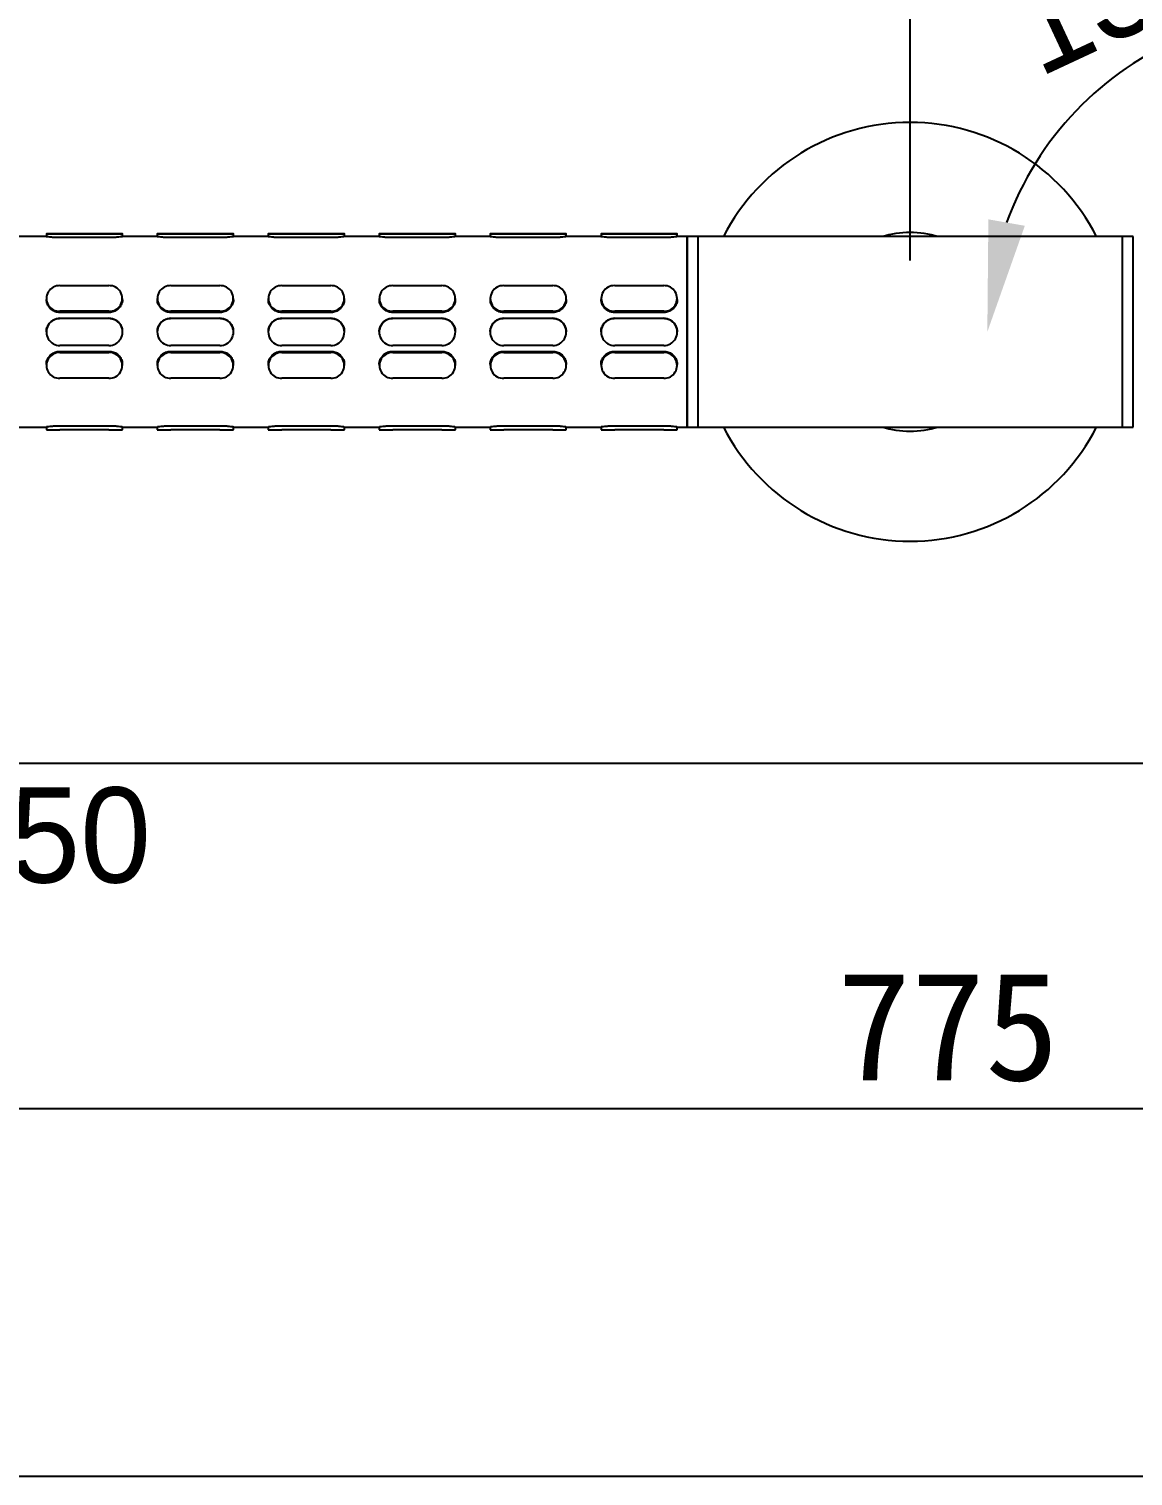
# Model space of a CAD drawing. Extents: x 13 to 1049, y 29 to 427.
# Drawn here: x 100.8 to 141.4, y 68.7 to 121.9 of the extents above; entities that cross this region are included whole.
import ezdxf

# ---------------------------------------------------------------- set-up
doc = ezdxf.new("R2010")
doc.units = 0
doc.header["$LTSCALE"] = 23.1
doc.header["$MEASUREMENT"] = 0
doc.layers.get('0').update_dxf_attribs({"linetype": 'CONTINUOUS'})
doc.layers.get('Defpoints').update_dxf_attribs({"linetype": 'CONTINUOUS'})
doc.layers.add('10', color=7, linetype='CONTINUOUS')
doc.styles.add('SLDTEXTSTYLE0', font='')
doc.styles.get('SLDTEXTSTYLE0').set_extended_font_data('汉仪长仿宋体')
doc.dimstyles.new('SLDDIMSTYLE0', dxfattribs={"dimtxt": 3.5, "dimasz": 4.08, "dimexe": 0, "dimexo": 0.0625, "dimgap": 0.875, "dimtad": 2, "dimdec": 0, "dimlfac": 5, "dimrnd": 1e-09, "dimzin": 12, "dimdsep": 46, "dimtxsty": 'SLDTEXTSTYLE0', "dimsah": 1, "dimcen": 0.09, "dimadec": 0, "dimazin": 3, "dimtfac": 1, "dimtdec": 0, "dimtofl": 0, "dimtmove": 0, "dimatfit": 3, "dimfxl": 0, "dimfrac": 2, "dimtolj": 1, "dimtzin": 12, "dimarcsym": 0})
doc.dimstyles.new('SLDDIMSTYLE1', dxfattribs={"dimtxt": 3.5, "dimasz": 4.08, "dimexe": 0, "dimexo": 0.0625, "dimgap": 0.875, "dimtad": 2, "dimlfac": 5, "dimrnd": 1e-09, "dimzin": 12, "dimdsep": 46, "dimtxsty": 'SLDTEXTSTYLE0', "dimsah": 1, "dimcen": 0.09, "dimadec": 0, "dimazin": 3, "dimtfac": 1, "dimtofl": 0, "dimtmove": 0, "dimatfit": 3, "dimfxl": 0, "dimfrac": 2, "dimtolj": 1, "dimtzin": 12, "dimarcsym": 0})
doc.dimstyles.get("Standard").update_dxf_attribs({"dimtxt": 2.5, "dimasz": 0.18, "dimexe": 0.18, "dimexo": 0.0625, "dimgap": 0.09, "dimtad": 0, "dimtih": 1, "dimtoh": 1, "dimdec": 4, "dimzin": 0, "dimdsep": 46, "dimtxsty": 'Standard', "dimcen": 0.09, "dimadec": 0, "dimazin": 0, "dimtp": 0.001, "dimtm": 0.001, "dimtfac": 0.6, "dimtdec": 4, "dimtofl": 0, "dimtmove": 0, "dimatfit": 0, "dimfxl": 0, "dimtolj": 1, "dimtzin": 0, "dimarcsym": 0})

# ---------------------------------------------------------------- blocks, each defined once
blk = doc.blocks.new('*D13')
at = {"layer": '10', "color": 0, "lineweight": -2}
for p, q in [((57.008, 110.702), (57.008, 94.889)), ((147.008, 111.171), (147.008, 94.889)), ((142.928, 94.889), (61.088, 94.889))]:
    blk.add_line(p, q, dxfattribs=at)
at = {"layer": '10', "color": 0}
for points in [[(61.088, 95.569), (61.088, 94.209), (57.008, 94.889)], [(142.928, 94.209), (142.928, 95.569), (147.008, 94.889)]]:
    blk.add_solid(points, dxfattribs=at)
at = {"layer": 'Defpoints', "color": 0}
for p in [(147.008, 111.234), (57.008, 110.764), (57.008, 94.889)]:
    blk.add_point(p, dxfattribs=at)
at = {"layer": '10', "color": 0, "insert": (101.392, 94.014), "char_height": 3.5, "attachment_point": 2, "style": 'SLDTEXTSTYLE0'}
blk.add_mtext('\\A1;450', dxfattribs=at)
blk = doc.blocks.new('*D15')
at = {"layer": '10', "color": 0, "lineweight": -2}
blk.add_arc((147.808, 110.764), 11.758, 64.9822, 160.0178, dxfattribs=at)
at = {"layer": '10', "color": 0}
for points in [[(152.391, 120.862), (153.171, 121.976), (156.123, 119.079)], [(136.088, 114.9), (137.428, 114.664), (136.05, 110.764)]]:
    blk.add_solid(points, dxfattribs=at)
at = {"layer": 'Defpoints', "color": 0}
for p in [(212.021, 174.977), (147.808, 122.522), (149.242, 112.198), (57.008, 110.764), (145.323, 110.764)]:
    blk.add_point(p, dxfattribs=at)
at = {"layer": '10', "color": 0, "insert": (136.457, 123.269), "char_height": 3.5, "attachment_point": 1, "rotation": 25.0283, "style": 'SLDTEXTSTYLE0'}
blk.add_mtext('\\A1;135%%d', dxfattribs=at)
blk = doc.blocks.new('*D18')
at = {"color": 0, "lineweight": -2}
for p, q in [((57.008, 113.389), (57.008, 141.258)), ((133.208, 113.389), (133.208, 141.258)), ((61.008, 133.698), (129.208, 133.698))]:
    blk.add_line(p, q, dxfattribs=at)
at = {"color": 0}
for points in [[(61.008, 134.365), (61.008, 133.031), (57.008, 133.698)], [(129.208, 133.031), (129.208, 134.365), (133.208, 133.698)]]:
    blk.add_solid(points, dxfattribs=at)
at = {"layer": 'Defpoints', "color": 0}
for p in [(133.208, 133.698), (57.008, 110.764), (133.208, 110.764)]:
    blk.add_point(p, dxfattribs=at)
at = {"color": 0, "insert": (95.108, 136.698), "char_height": 4, "attachment_point": 5}
blk.add_mtext('\\A1;76', dxfattribs=at)
blk = doc.blocks.new('*D19')
at = {"color": 0, "lineweight": -2}
for p, q in [((212.199, 174.066), (212.199, 81.206)), ((57.008, 109.702), (57.008, 81.206)), ((61.008, 82.206), (208.199, 82.206))]:
    blk.add_line(p, q, dxfattribs=at)
at = {"color": 0}
for points in [[(61.008, 82.873), (61.008, 81.54), (57.008, 82.206)], [(208.199, 81.54), (208.199, 82.873), (212.199, 82.206)]]:
    blk.add_solid(points, dxfattribs=at)
at = {"layer": 'Defpoints', "color": 0}
for p in [(212.199, 175.066), (57.008, 110.702), (212.199, 82.206)]:
    blk.add_point(p, dxfattribs=at)
at = {"color": 0, "insert": (134.604, 85.206), "char_height": 4, "attachment_point": 5}
blk.add_mtext('\\A1;775', dxfattribs=at)
blk = doc.blocks.new('*D20')
at = {"color": 0, "lineweight": -2}
for p, q in [((211.155, 175.111), (37.892, 175.111)), ((38.892, 171.111), (38.892, 114.702)), ((56.008, 110.702), (37.892, 110.702))]:
    blk.add_line(p, q, dxfattribs=at)
at = {"color": 0}
for points in [[(39.559, 171.111), (38.225, 171.111), (38.892, 175.111)], [(38.225, 114.702), (39.559, 114.702), (38.892, 110.702)]]:
    blk.add_solid(points, dxfattribs=at)
at = {"layer": 'Defpoints', "color": 0}
for p in [(212.155, 175.111), (38.892, 110.702), (57.008, 110.702)]:
    blk.add_point(p, dxfattribs=at)
at = {"color": 0, "insert": (35.892, 142.906), "char_height": 4, "attachment_point": 5, "rotation": 90}
blk.add_mtext('\\A1;332', dxfattribs=at)

msp = doc.modelspace()

# ---------------------------------------------------------------- linework, layer by layer
at = {"color": 7, "linetype": 'Continuous', "lineweight": 25}
for p, q in [((101.4544, 114.26421), (100.16188, 114.26421)), ((101.44829, 114.36421), (101.44829, 114.26333)), ((101.94829, 114.36459), (103.74829, 114.36459)), ((103.74829, 114.36383), (101.94829, 114.36383)), ((103.74829, 114.22793), (101.94829, 114.22793)), ((105.5344, 114.26421), (104.24188, 114.26421)), ((104.24829, 114.26333), (104.24829, 114.36421)), ((105.52829, 114.36421), (105.52829, 114.26333)), ((106.02829, 114.36459), (107.82829, 114.36459)), ((107.82829, 114.36383), (106.02829, 114.36383)), ((107.82829, 114.22793), (106.02829, 114.22793)), ((109.6144, 114.26421), (108.32188, 114.26421)), ((108.32829, 114.26333), (108.32829, 114.36421)), ((109.60829, 114.36421), (109.60829, 114.26333)), ((110.10829, 114.36459), (111.90829, 114.36459)), ((111.90829, 114.36383), (110.10829, 114.36383)), ((111.90829, 114.22793), (110.10829, 114.22793)), ((113.6944, 114.26421), (112.40188, 114.26421)), ((112.40829, 114.26333), (112.40829, 114.36421)), ((113.68829, 114.36421), (113.68829, 114.26333)), ((114.18829, 114.36459), (115.98829, 114.36459)), ((115.98829, 114.36383), (114.18829, 114.36383)), ((115.98829, 114.22793), (114.18829, 114.22793)), ((117.7744, 114.26421), (116.48188, 114.26421)), ((116.48829, 114.26333), (116.48829, 114.36421)), ((117.76829, 114.36421), (117.76829, 114.26333)), ((118.26829, 114.36459), (120.06829, 114.36459)), ((120.06829, 114.36383), (118.26829, 114.36383)), ((120.06829, 114.22793), (118.26829, 114.22793)), ((121.8544, 114.26421), (120.56188, 114.26421)), ((120.56829, 114.26333), (120.56829, 114.36421)), ((121.84829, 114.36421), (121.84829, 114.26333)), ((122.34829, 114.36459), (124.14829, 114.36459)), ((124.14829, 114.36383), (122.34829, 114.36383)), ((124.14829, 114.22793), (122.34829, 114.22793)), ((125.00829, 114.26421), (124.64188, 114.26421)), ((124.64829, 114.26333), (124.64829, 114.36421)), ((125.40829, 114.26421), (125.00829, 114.26421)), ((125.00829, 107.26421), (125.00829, 114.26421)), ((125.00829, 114.26421), (125.00829, 110.76157)), ((133.20829, 114.26421), (125.40829, 114.26421)), ((125.40829, 114.26421), (125.40829, 107.26421)), ((141.00829, 114.26421), (133.20829, 114.26421)), ((141.40829, 114.26421), (141.00829, 114.26421)), ((141.00829, 114.26421), (141.00829, 107.26421)), ((141.40829, 107.26421), (141.40829, 114.26421)), ((101.94829, 112.46291), (103.74829, 112.46291)), ((106.02829, 112.46291), (107.82829, 112.46291)), ((110.10829, 112.46291), (111.90829, 112.46291)), ((114.18829, 112.46291), (115.98829, 112.46291)), ((118.26829, 112.46291), (120.06829, 112.46291)), ((122.34829, 112.46291), (124.14829, 112.46291)), ((101.44829, 111.99293), (101.44829, 111.9585)), ((104.24829, 111.9585), (104.24829, 111.99293)), ((105.52829, 111.99293), (105.52829, 111.9585)), ((108.32829, 111.9585), (108.32829, 111.99293)), ((109.60829, 111.99293), (109.60829, 111.9585)), ((112.40829, 111.9585), (112.40829, 111.99293)), ((113.68829, 111.99293), (113.68829, 111.9585)), ((116.48829, 111.9585), (116.48829, 111.99293)), ((117.76829, 111.99293), (117.76829, 111.9585)), ((120.56829, 111.9585), (120.56829, 111.99293)), ((121.84829, 111.99293), (121.84829, 111.9585)), ((124.64829, 111.9585), (124.64829, 111.99293)), ((103.74829, 111.52296), (101.94829, 111.52296)), ((103.74829, 111.47657), (101.94829, 111.47657)), ((101.94829, 111.2616), (103.74829, 111.2616)), ((101.94829, 111.2615), (103.74829, 111.2615)), ((107.82829, 111.52296), (106.02829, 111.52296)), ((107.82829, 111.47657), (106.02829, 111.47657)), ((106.02829, 111.2616), (107.82829, 111.2616)), ((106.02829, 111.2615), (107.82829, 111.2615)), ((111.90829, 111.52296), (110.10829, 111.52296)), ((111.90829, 111.47657), (110.10829, 111.47657)), ((110.10829, 111.2616), (111.90829, 111.2616)), ((110.10829, 111.2615), (111.90829, 111.2615)), ((115.98829, 111.52296), (114.18829, 111.52296)), ((115.98829, 111.47657), (114.18829, 111.47657)), ((114.18829, 111.2616), (115.98829, 111.2616)), ((114.18829, 111.2615), (115.98829, 111.2615)), ((120.06829, 111.52296), (118.26829, 111.52296)), ((120.06829, 111.47657), (118.26829, 111.47657)), ((118.26829, 111.2616), (120.06829, 111.2616)), ((118.26829, 111.2615), (120.06829, 111.2615)), ((124.14829, 111.52296), (122.34829, 111.52296)), ((124.14829, 111.47657), (122.34829, 111.47657)), ((122.34829, 111.2616), (124.14829, 111.2616)), ((122.34829, 111.2615), (124.14829, 111.2615)), ((101.44829, 110.76157), (101.44829, 110.7615)), ((104.24829, 110.7615), (104.24829, 110.76157)), ((105.52829, 110.76157), (105.52829, 110.7615)), ((108.32829, 110.7615), (108.32829, 110.76157)), ((109.60829, 110.76157), (109.60829, 110.7615)), ((112.40829, 110.7615), (112.40829, 110.76157)), ((113.68829, 110.76157), (113.68829, 110.7615)), ((116.48829, 110.7615), (116.48829, 110.76157)), ((117.76829, 110.76157), (117.76829, 110.7615)), ((120.56829, 110.7615), (120.56829, 110.76157)), ((121.84829, 110.76157), (121.84829, 110.7615)), ((124.64829, 110.7615), (124.64829, 110.76157)), ((125.00829, 110.76157), (125.00829, 107.26421)), ((103.74829, 110.2615), (101.94829, 110.2615)), ((107.82829, 110.2615), (106.02829, 110.2615)), ((111.90829, 110.2615), (110.10829, 110.2615)), ((115.98829, 110.2615), (114.18829, 110.2615)), ((120.06829, 110.2615), (118.26829, 110.2615)), ((124.14829, 110.2615), (122.34829, 110.2615)), ((101.94829, 110.04668), (103.74829, 110.04668)), ((101.94829, 110.0001), (103.74829, 110.0001)), ((106.02829, 110.04668), (107.82829, 110.04668)), ((106.02829, 110.0001), (107.82829, 110.0001)), ((110.10829, 110.04668), (111.90829, 110.04668)), ((110.10829, 110.0001), (111.90829, 110.0001)), ((114.18829, 110.04668), (115.98829, 110.04668)), ((114.18829, 110.0001), (115.98829, 110.0001)), ((118.26829, 110.04668), (120.06829, 110.04668)), ((118.26829, 110.0001), (120.06829, 110.0001)), ((122.34829, 110.04668), (124.14829, 110.04668)), ((122.34829, 110.0001), (124.14829, 110.0001)), ((101.44829, 109.56496), (101.44829, 109.53039)), ((104.24829, 109.53039), (104.24829, 109.56496)), ((105.52829, 109.56496), (105.52829, 109.53039)), ((108.32829, 109.53039), (108.32829, 109.56496)), ((109.60829, 109.56496), (109.60829, 109.53039)), ((112.40829, 109.53039), (112.40829, 109.56496)), ((113.68829, 109.56496), (113.68829, 109.53039)), ((116.48829, 109.53039), (116.48829, 109.56496)), ((117.76829, 109.56496), (117.76829, 109.53039)), ((120.56829, 109.53039), (120.56829, 109.56496)), ((121.84829, 109.56496), (121.84829, 109.53039)), ((124.64829, 109.53039), (124.64829, 109.56496)), ((103.74829, 109.06067), (101.94829, 109.06067)), ((107.82829, 109.06067), (106.02829, 109.06067)), ((111.90829, 109.06067), (110.10829, 109.06067)), ((115.98829, 109.06067), (114.18829, 109.06067)), ((120.06829, 109.06067), (118.26829, 109.06067)), ((124.14829, 109.06067), (122.34829, 109.06067)), ((100.16218, 107.26421), (101.4547, 107.26421)), ((101.44829, 107.2651), (101.44829, 107.16421)), ((103.74829, 107.29973), (101.94829, 107.29973)), ((103.74829, 107.16384), (101.94829, 107.16384)), ((104.24218, 107.26421), (105.5347, 107.26421)), ((104.24829, 107.16421), (104.24829, 107.2651)), ((105.52829, 107.2651), (105.52829, 107.16421)), ((107.82829, 107.29973), (106.02829, 107.29973)), ((107.82829, 107.16384), (106.02829, 107.16384)), ((108.32218, 107.26421), (109.6147, 107.26421)), ((108.32829, 107.16421), (108.32829, 107.2651)), ((109.60829, 107.2651), (109.60829, 107.16421)), ((111.90829, 107.29973), (110.10829, 107.29973)), ((111.90829, 107.16384), (110.10829, 107.16384)), ((112.40218, 107.26421), (113.6947, 107.26421)), ((112.40829, 107.16421), (112.40829, 107.2651)), ((113.68829, 107.2651), (113.68829, 107.16421)), ((115.98829, 107.29973), (114.18829, 107.29973)), ((115.98829, 107.16384), (114.18829, 107.16384)), ((116.48218, 107.26421), (117.7747, 107.26421)), ((116.48829, 107.16421), (116.48829, 107.2651)), ((117.76829, 107.2651), (117.76829, 107.16421)), ((120.06829, 107.29973), (118.26829, 107.29973)), ((120.06829, 107.16384), (118.26829, 107.16384)), ((120.56218, 107.26421), (121.8547, 107.26421)), ((120.56829, 107.16421), (120.56829, 107.2651)), ((121.84829, 107.2651), (121.84829, 107.16421)), ((124.14829, 107.29973), (122.34829, 107.29973)), ((124.14829, 107.16384), (122.34829, 107.16384)), ((124.64218, 107.26421), (125.00829, 107.26421)), ((124.64829, 107.16421), (124.64829, 107.2651)), ((125.00829, 107.26421), (125.40829, 107.26421)), ((125.40829, 107.26421), (133.20829, 107.26421)), ((133.20829, 107.26421), (141.00829, 107.26421)), ((141.00829, 107.26421), (141.40829, 107.26421))]:
    msp.add_line(p, q, dxfattribs=at)
at = {"color": 1}
msp.add_line((34.1582, 68.69207), (230.94888, 68.69207), dxfattribs=at)
at = {"color": 7, "linetype": 'Continuous', "lineweight": 25, "flags": 128}
for points in [[(101.94829, 114.36383), (101.75695, 114.36386), (101.59474, 114.36394), (101.48635, 114.36407), (101.44829, 114.36421), (101.48635, 114.36435), (101.59474, 114.36448), (101.75695, 114.36456), (101.94829, 114.36459)], [(103.74829, 114.36459), (103.93963, 114.36456), (104.10184, 114.36448), (104.21023, 114.36435), (104.24829, 114.36421), (104.21023, 114.36407), (104.10184, 114.36394), (103.93963, 114.36386), (103.74829, 114.36383)], [(106.02829, 114.36383), (105.83695, 114.36386), (105.67474, 114.36394), (105.56635, 114.36407), (105.52829, 114.36421), (105.56635, 114.36435), (105.67474, 114.36448), (105.83695, 114.36456), (106.02829, 114.36459)], [(107.82829, 114.36459), (108.01963, 114.36456), (108.18184, 114.36448), (108.29023, 114.36435), (108.32829, 114.36421), (108.29023, 114.36407), (108.18184, 114.36394), (108.01963, 114.36386), (107.82829, 114.36383)], [(110.10829, 114.36383), (109.91695, 114.36386), (109.75474, 114.36394), (109.64635, 114.36407), (109.60829, 114.36421), (109.64635, 114.36435), (109.75474, 114.36448), (109.91695, 114.36456), (110.10829, 114.36459)], [(111.90829, 114.36459), (112.09963, 114.36456), (112.26184, 114.36448), (112.37023, 114.36435), (112.40829, 114.36421), (112.37023, 114.36407), (112.26184, 114.36394), (112.09963, 114.36386), (111.90829, 114.36383)], [(114.18829, 114.36383), (113.99695, 114.36386), (113.83474, 114.36394), (113.72635, 114.36407), (113.68829, 114.36421), (113.72635, 114.36435), (113.83474, 114.36448), (113.99695, 114.36456), (114.18829, 114.36459)], [(115.98829, 114.36459), (116.17963, 114.36456), (116.34184, 114.36448), (116.45023, 114.36435), (116.48829, 114.36421), (116.45023, 114.36407), (116.34184, 114.36394), (116.17963, 114.36386), (115.98829, 114.36383)], [(118.26829, 114.36383), (118.07695, 114.36386), (117.91474, 114.36394), (117.80635, 114.36407), (117.76829, 114.36421), (117.80635, 114.36435), (117.91474, 114.36448), (118.07695, 114.36456), (118.26829, 114.36459)], [(120.06829, 114.36459), (120.25963, 114.36456), (120.42184, 114.36448), (120.53023, 114.36435), (120.56829, 114.36421), (120.53023, 114.36407), (120.42184, 114.36394), (120.25963, 114.36386), (120.06829, 114.36383)], [(122.34829, 114.36383), (122.15695, 114.36386), (121.99474, 114.36394), (121.88635, 114.36407), (121.84829, 114.36421), (121.88635, 114.36435), (121.99474, 114.36448), (122.15695, 114.36456), (122.34829, 114.36459)], [(124.14829, 114.36459), (124.33963, 114.36456), (124.50184, 114.36448), (124.61023, 114.36435), (124.64829, 114.36421), (124.61023, 114.36407), (124.50184, 114.36394), (124.33963, 114.36386), (124.14829, 114.36383)]]:
    msp.add_lwpolyline(points, dxfattribs=at)
at = {"color": 7, "linetype": 'Continuous', "lineweight": 25}
for centre, radius, start, end in [((133.20829, 110.76421), 7.7, 27.035692, 152.964308), ((133.20829, 110.76421), 3.65, 73.51703, 106.48297), ((101.92485, 111.99293), 0.47056, 87.145148, 272.854852), ((103.77173, 111.99293), 0.47056, 267.145148, 92.854852), ((106.00485, 111.99293), 0.47056, 87.145148, 272.854852), ((107.85173, 111.99293), 0.47056, 267.145148, 92.854852), ((110.08485, 111.99293), 0.47056, 87.145148, 272.854852), ((111.93173, 111.99293), 0.47056, 267.145148, 92.854852), ((114.16485, 111.99293), 0.47056, 87.145148, 272.854852), ((116.01173, 111.99293), 0.47056, 267.145148, 92.854852), ((118.24485, 111.99293), 0.47056, 87.145148, 272.854852), ((120.09173, 111.99293), 0.47056, 267.145148, 92.854852), ((122.32485, 111.99293), 0.47056, 87.145148, 272.854852), ((124.17173, 111.99293), 0.47056, 267.145148, 92.854852), ((101.94829, 110.7615), 0.5, 89.999987, 270.000013), ((103.74829, 110.7615), 0.5, 269.999987, 90.000013), ((106.02829, 110.7615), 0.5, 89.999987, 270.000013), ((107.82829, 110.7615), 0.5, 269.999987, 90.000013), ((110.10829, 110.7615), 0.5, 89.999987, 270.000013), ((111.90829, 110.7615), 0.5, 269.999987, 90.000013), ((114.18829, 110.7615), 0.5, 89.999987, 270.000013), ((115.98829, 110.7615), 0.5, 269.999987, 90.000013), ((118.26829, 110.7615), 0.5, 89.999987, 270.000013), ((120.06829, 110.7615), 0.5, 269.999987, 90.000013), ((122.34829, 110.7615), 0.5, 89.999987, 270.000013), ((124.14829, 110.7615), 0.5, 269.999987, 90.000013), ((101.92466, 109.53039), 0.47031, 87.119843, 272.880157), ((103.77192, 109.53039), 0.47031, 267.119843, 92.880157), ((106.00466, 109.53039), 0.47031, 87.119843, 272.880157), ((107.85192, 109.53039), 0.47031, 267.119843, 92.880157), ((110.08466, 109.53039), 0.47031, 87.119843, 272.880157), ((111.93192, 109.53039), 0.47031, 267.119843, 92.880157), ((114.16466, 109.53039), 0.47031, 87.119843, 272.880157), ((116.01192, 109.53039), 0.47031, 267.119843, 92.880157), ((118.24466, 109.53039), 0.47031, 87.119843, 272.880157), ((120.09192, 109.53039), 0.47031, 267.119843, 92.880157), ((122.32466, 109.53039), 0.47031, 87.119843, 272.880157), ((124.17192, 109.53039), 0.47031, 267.119843, 92.880157), ((101.82329, 272.86822), 165.70443, 269.8703358, 270.0432213), ((103.87329, 272.86822), 165.70443, 269.9567787, 270.1296642), ((105.90329, 272.86822), 165.70443, 269.8703358, 270.0432213), ((107.95329, 272.86822), 165.70443, 269.9567787, 270.1296642), ((109.98329, 272.86822), 165.70443, 269.8703358, 270.0432213), ((112.03329, 272.86822), 165.70443, 269.9567787, 270.1296642), ((114.06329, 272.86822), 165.70443, 269.8703358, 270.0432213), ((116.11329, 272.86822), 165.70443, 269.9567787, 270.1296642), ((118.14329, 272.86822), 165.70443, 269.8703358, 270.0432213), ((120.19329, 272.86822), 165.70443, 269.9567787, 270.1296642), ((122.22329, 272.86822), 165.70443, 269.8703358, 270.0432213), ((124.27329, 272.86822), 165.70443, 269.9567787, 270.1296642), ((133.20829, 110.76421), 7.7, 207.035692, 332.964308), ((133.20829, 110.76421), 3.65, 253.51703, 286.48297)]:
    msp.add_arc(centre, radius, start, end, dxfattribs=at)
for points, knots in [([(101.94829, 114.22793), (101.89242, 114.22875), (101.78068, 114.23037), (101.63124, 114.24177), (101.51887, 114.25419), (101.45428, 114.26324), (101.45436, 114.26332), (101.4544, 114.26335)], [0, 0, 0, 0, 0.21262533, 0.42519784, 0.6391387, 0.8539923, 1, 1, 1, 1]), ([(104.24188, 114.26331), (104.24373, 114.26355), (104.25087, 114.2645), (104.20558, 114.25795), (104.11088, 114.24631), (103.97148, 114.23404), (103.84283, 114.22842), (103.76748, 114.22803), (103.74829, 114.22793)], [0, 0, 0, 0, 0.07403901, 0.28568263, 0.49807449, 0.71235524, 0.92675613, 1, 1, 1, 1]), ([(106.02829, 114.22793), (105.97242, 114.22875), (105.86068, 114.23037), (105.71124, 114.24177), (105.59887, 114.25419), (105.53428, 114.26324), (105.53436, 114.26332), (105.5344, 114.26335)], [0, 0, 0, 0, 0.21262533, 0.42519784, 0.6391387, 0.8539923, 1, 1, 1, 1]), ([(108.32188, 114.26331), (108.32373, 114.26355), (108.33087, 114.2645), (108.28558, 114.25795), (108.19088, 114.24631), (108.05148, 114.23404), (107.92283, 114.22842), (107.84748, 114.22803), (107.82829, 114.22793)], [0, 0, 0, 0, 0.07403901, 0.28568263, 0.49807449, 0.71235524, 0.92675613, 1, 1, 1, 1]), ([(110.10829, 114.22793), (110.05242, 114.22875), (109.94068, 114.23037), (109.79124, 114.24177), (109.67887, 114.25419), (109.61428, 114.26324), (109.61436, 114.26332), (109.6144, 114.26335)], [0, 0, 0, 0, 0.21262533, 0.42519784, 0.6391387, 0.8539923, 1, 1, 1, 1]), ([(112.40188, 114.26331), (112.40373, 114.26355), (112.41087, 114.2645), (112.36558, 114.25795), (112.27088, 114.24631), (112.13148, 114.23404), (112.00283, 114.22842), (111.92748, 114.22803), (111.90829, 114.22793)], [0, 0, 0, 0, 0.07403901, 0.28568263, 0.49807449, 0.71235524, 0.92675613, 1, 1, 1, 1]), ([(114.18829, 114.22793), (114.13242, 114.22875), (114.02068, 114.23037), (113.87124, 114.24177), (113.75887, 114.25419), (113.69428, 114.26324), (113.69436, 114.26332), (113.6944, 114.26335)], [0, 0, 0, 0, 0.21262533, 0.42519784, 0.6391387, 0.8539923, 1, 1, 1, 1]), ([(116.48188, 114.26331), (116.48373, 114.26355), (116.49087, 114.2645), (116.44558, 114.25795), (116.35088, 114.24631), (116.21148, 114.23404), (116.08283, 114.22842), (116.00748, 114.22803), (115.98829, 114.22793)], [0, 0, 0, 0, 0.07403901, 0.28568263, 0.49807449, 0.71235524, 0.92675613, 1, 1, 1, 1]), ([(118.26829, 114.22793), (118.21242, 114.22875), (118.10068, 114.23037), (117.95124, 114.24177), (117.83887, 114.25419), (117.77428, 114.26324), (117.77436, 114.26332), (117.7744, 114.26335)], [0, 0, 0, 0, 0.21262533, 0.42519784, 0.6391387, 0.8539923, 1, 1, 1, 1]), ([(120.56188, 114.26331), (120.56373, 114.26355), (120.57087, 114.2645), (120.52558, 114.25795), (120.43088, 114.24631), (120.29148, 114.23404), (120.16283, 114.22842), (120.08748, 114.22803), (120.06829, 114.22793)], [0, 0, 0, 0, 0.07403901, 0.28568263, 0.49807449, 0.71235524, 0.92675613, 1, 1, 1, 1]), ([(122.34829, 114.22793), (122.29242, 114.22875), (122.18068, 114.23037), (122.03124, 114.24177), (121.91887, 114.25419), (121.85428, 114.26324), (121.85436, 114.26332), (121.8544, 114.26335)], [0, 0, 0, 0, 0.21262533, 0.42519784, 0.6391387, 0.8539923, 1, 1, 1, 1]), ([(124.64188, 114.26331), (124.64373, 114.26355), (124.65087, 114.2645), (124.60558, 114.25795), (124.51088, 114.24631), (124.37148, 114.23404), (124.24283, 114.22842), (124.16748, 114.22803), (124.14829, 114.22793)], [0, 0, 0, 0, 0.07403901, 0.28568263, 0.49807449, 0.71235524, 0.92675613, 1, 1, 1, 1]), ([(101.94829, 111.47657), (101.89242, 111.48199), (101.78068, 111.49283), (101.63123, 111.57678), (101.51891, 111.69939), (101.4545, 111.83469), (101.45452, 111.92338), (101.45453, 111.95883)], [0, 0, 0, 0, 0.21324843, 0.42644388, 0.64101168, 0.85649491, 1, 1, 1, 1]), ([(104.24205, 111.95816), (104.24378, 111.94096), (104.25072, 111.8719), (104.2055, 111.75031), (104.1109, 111.61569), (103.97147, 111.51837), (103.84283, 111.47989), (103.76748, 111.47725), (103.74829, 111.47657)], [0, 0, 0, 0, 0.07049632, 0.28294968, 0.49615414, 0.71125472, 0.92647591, 1, 1, 1, 1]), ([(106.02829, 111.47657), (105.97242, 111.48199), (105.86068, 111.49283), (105.71123, 111.57678), (105.59891, 111.69939), (105.5345, 111.83469), (105.53452, 111.92338), (105.53453, 111.95883)], [0, 0, 0, 0, 0.21324843, 0.42644388, 0.64101168, 0.85649491, 1, 1, 1, 1]), ([(108.32205, 111.95816), (108.32378, 111.94096), (108.33072, 111.8719), (108.2855, 111.75031), (108.1909, 111.61569), (108.05147, 111.51837), (107.92283, 111.47989), (107.84748, 111.47725), (107.82829, 111.47657)], [0, 0, 0, 0, 0.07049632, 0.28294968, 0.49615414, 0.71125472, 0.92647591, 1, 1, 1, 1]), ([(110.10829, 111.47657), (110.05242, 111.48199), (109.94068, 111.49283), (109.79123, 111.57678), (109.67891, 111.69939), (109.6145, 111.83469), (109.61452, 111.92338), (109.61453, 111.95883)], [0, 0, 0, 0, 0.21324843, 0.42644388, 0.64101168, 0.85649491, 1, 1, 1, 1]), ([(112.40205, 111.95816), (112.40378, 111.94096), (112.41072, 111.8719), (112.3655, 111.75031), (112.2709, 111.61569), (112.13147, 111.51837), (112.00283, 111.47989), (111.92748, 111.47725), (111.90829, 111.47657)], [0, 0, 0, 0, 0.07049632, 0.28294968, 0.49615414, 0.71125472, 0.92647591, 1, 1, 1, 1]), ([(114.18829, 111.47657), (114.13242, 111.48199), (114.02068, 111.49283), (113.87123, 111.57678), (113.75891, 111.69939), (113.6945, 111.83469), (113.69452, 111.92338), (113.69453, 111.95883)], [0, 0, 0, 0, 0.21324843, 0.42644388, 0.64101168, 0.85649491, 1, 1, 1, 1]), ([(116.48205, 111.95816), (116.48378, 111.94096), (116.49072, 111.8719), (116.4455, 111.75031), (116.3509, 111.61569), (116.21147, 111.51837), (116.08283, 111.47989), (116.00748, 111.47725), (115.98829, 111.47657)], [0, 0, 0, 0, 0.07049632, 0.28294968, 0.49615414, 0.71125472, 0.92647591, 1, 1, 1, 1]), ([(118.26829, 111.47657), (118.21242, 111.48199), (118.10068, 111.49283), (117.95123, 111.57678), (117.83891, 111.69939), (117.7745, 111.83469), (117.77452, 111.92338), (117.77453, 111.95883)], [0, 0, 0, 0, 0.21324843, 0.42644388, 0.64101168, 0.85649491, 1, 1, 1, 1]), ([(120.56205, 111.95816), (120.56378, 111.94096), (120.57072, 111.8719), (120.5255, 111.75031), (120.4309, 111.61569), (120.29147, 111.51837), (120.16283, 111.47989), (120.08748, 111.47725), (120.06829, 111.47657)], [0, 0, 0, 0, 0.07049632, 0.28294968, 0.49615414, 0.71125472, 0.92647591, 1, 1, 1, 1]), ([(122.34829, 111.47657), (122.29242, 111.48199), (122.18068, 111.49283), (122.03123, 111.57678), (121.91891, 111.69939), (121.8545, 111.83469), (121.85452, 111.92338), (121.85453, 111.95883)], [0, 0, 0, 0, 0.21324843, 0.42644388, 0.64101168, 0.85649491, 1, 1, 1, 1]), ([(124.64205, 111.95816), (124.64378, 111.94096), (124.65072, 111.8719), (124.6055, 111.75031), (124.5109, 111.61569), (124.37147, 111.51837), (124.24283, 111.47989), (124.16748, 111.47725), (124.14829, 111.47657)], [0, 0, 0, 0, 0.07049632, 0.28294968, 0.49615414, 0.71125472, 0.92647591, 1, 1, 1, 1]), ([(101.45453, 110.76193), (101.4528, 110.78032), (101.44586, 110.85415), (101.49107, 110.98117), (101.58568, 111.12021), (101.72511, 111.21933), (101.85375, 111.25825), (101.9291, 111.26092), (101.94829, 111.2616)], [0, 0, 0, 0, 0.07049632, 0.28294968, 0.49615414, 0.71125472, 0.92647591, 1, 1, 1, 1]), ([(103.74829, 111.2616), (103.80416, 111.25613), (103.9159, 111.24518), (104.06535, 111.15998), (104.17767, 111.034), (104.24208, 110.89328), (104.24206, 110.79893), (104.24205, 110.76121)], [0, 0, 0, 0, 0.21324843, 0.42644388, 0.64101168, 0.85649491, 1, 1, 1, 1]), ([(105.53453, 110.76193), (105.5328, 110.78032), (105.52586, 110.85415), (105.57107, 110.98117), (105.66568, 111.12021), (105.80511, 111.21933), (105.93375, 111.25825), (106.0091, 111.26092), (106.02829, 111.2616)], [0, 0, 0, 0, 0.07049632, 0.28294968, 0.49615414, 0.71125472, 0.92647591, 1, 1, 1, 1]), ([(107.82829, 111.2616), (107.88416, 111.25613), (107.9959, 111.24518), (108.14535, 111.15998), (108.25767, 111.034), (108.32208, 110.89328), (108.32206, 110.79893), (108.32205, 110.76121)], [0, 0, 0, 0, 0.21324843, 0.42644388, 0.64101168, 0.85649491, 1, 1, 1, 1]), ([(109.61453, 110.76193), (109.6128, 110.78032), (109.60586, 110.85415), (109.65107, 110.98117), (109.74568, 111.12021), (109.88511, 111.21933), (110.01375, 111.25825), (110.0891, 111.26092), (110.10829, 111.2616)], [0, 0, 0, 0, 0.07049632, 0.28294968, 0.49615414, 0.71125472, 0.92647591, 1, 1, 1, 1]), ([(111.90829, 111.2616), (111.96416, 111.25613), (112.0759, 111.24518), (112.22535, 111.15998), (112.33767, 111.034), (112.40208, 110.89328), (112.40206, 110.79893), (112.40205, 110.76121)], [0, 0, 0, 0, 0.21324843, 0.42644388, 0.64101168, 0.85649491, 1, 1, 1, 1]), ([(113.69453, 110.76193), (113.6928, 110.78032), (113.68586, 110.85415), (113.73107, 110.98117), (113.82568, 111.12021), (113.96511, 111.21933), (114.09375, 111.25825), (114.1691, 111.26092), (114.18829, 111.2616)], [0, 0, 0, 0, 0.07049632, 0.28294968, 0.49615414, 0.71125472, 0.92647591, 1, 1, 1, 1]), ([(115.98829, 111.2616), (116.04416, 111.25613), (116.1559, 111.24518), (116.30535, 111.15998), (116.41767, 111.034), (116.48208, 110.89328), (116.48206, 110.79893), (116.48205, 110.76121)], [0, 0, 0, 0, 0.21324843, 0.42644388, 0.64101168, 0.85649491, 1, 1, 1, 1]), ([(117.77453, 110.76193), (117.7728, 110.78032), (117.76586, 110.85415), (117.81107, 110.98117), (117.90568, 111.12021), (118.04511, 111.21933), (118.17375, 111.25825), (118.2491, 111.26092), (118.26829, 111.2616)], [0, 0, 0, 0, 0.07049632, 0.28294968, 0.49615414, 0.71125472, 0.92647591, 1, 1, 1, 1]), ([(120.06829, 111.2616), (120.12416, 111.25613), (120.2359, 111.24518), (120.38535, 111.15998), (120.49767, 111.034), (120.56208, 110.89328), (120.56206, 110.79893), (120.56205, 110.76121)], [0, 0, 0, 0, 0.21324843, 0.42644388, 0.64101168, 0.85649491, 1, 1, 1, 1]), ([(121.85453, 110.76193), (121.8528, 110.78032), (121.84586, 110.85415), (121.89107, 110.98117), (121.98568, 111.12021), (122.12511, 111.21933), (122.25375, 111.25825), (122.3291, 111.26092), (122.34829, 111.2616)], [0, 0, 0, 0, 0.07049632, 0.28294968, 0.49615414, 0.71125472, 0.92647591, 1, 1, 1, 1]), ([(124.14829, 111.2616), (124.20416, 111.25613), (124.3159, 111.24518), (124.46535, 111.15998), (124.57767, 111.034), (124.64208, 110.89328), (124.64206, 110.79893), (124.64205, 110.76121)], [0, 0, 0, 0, 0.21324843, 0.42644388, 0.64101168, 0.85649491, 1, 1, 1, 1]), ([(101.45453, 109.5653), (101.4528, 109.58249), (101.44586, 109.65151), (101.49107, 109.77304), (101.58568, 109.90761), (101.72511, 110.00489), (101.85375, 110.04337), (101.9291, 110.04601), (101.94829, 110.04668)], [0, 0, 0, 0, 0.07049632, 0.28294968, 0.49615414, 0.71125472, 0.92647591, 1, 1, 1, 1]), ([(103.74829, 110.04668), (103.80416, 110.04126), (103.9159, 110.03043), (104.06535, 109.94651), (104.17767, 109.82395), (104.24208, 109.6887), (104.24206, 109.60006), (104.24205, 109.56463)], [0, 0, 0, 0, 0.21324843, 0.42644388, 0.64101168, 0.85649491, 1, 1, 1, 1]), ([(105.53453, 109.5653), (105.5328, 109.58249), (105.52586, 109.65151), (105.57107, 109.77304), (105.66568, 109.90761), (105.80511, 110.00489), (105.93375, 110.04337), (106.0091, 110.04601), (106.02829, 110.04668)], [0, 0, 0, 0, 0.07049632, 0.28294968, 0.49615414, 0.71125472, 0.92647591, 1, 1, 1, 1]), ([(107.82829, 110.04668), (107.88416, 110.04126), (107.9959, 110.03043), (108.14535, 109.94651), (108.25767, 109.82395), (108.32208, 109.6887), (108.32206, 109.60006), (108.32205, 109.56463)], [0, 0, 0, 0, 0.21324843, 0.42644388, 0.64101168, 0.85649491, 1, 1, 1, 1]), ([(109.61453, 109.5653), (109.6128, 109.58249), (109.60586, 109.65151), (109.65107, 109.77304), (109.74568, 109.90761), (109.88511, 110.00489), (110.01375, 110.04337), (110.0891, 110.04601), (110.10829, 110.04668)], [0, 0, 0, 0, 0.07049632, 0.28294968, 0.49615414, 0.71125472, 0.92647591, 1, 1, 1, 1]), ([(111.90829, 110.04668), (111.96416, 110.04126), (112.0759, 110.03043), (112.22535, 109.94651), (112.33767, 109.82395), (112.40208, 109.6887), (112.40206, 109.60006), (112.40205, 109.56463)], [0, 0, 0, 0, 0.21324843, 0.42644388, 0.64101168, 0.85649491, 1, 1, 1, 1]), ([(113.69453, 109.5653), (113.6928, 109.58249), (113.68586, 109.65151), (113.73107, 109.77304), (113.82568, 109.90761), (113.96511, 110.00489), (114.09375, 110.04337), (114.1691, 110.04601), (114.18829, 110.04668)], [0, 0, 0, 0, 0.07049632, 0.28294968, 0.49615414, 0.71125472, 0.92647591, 1, 1, 1, 1]), ([(115.98829, 110.04668), (116.04416, 110.04126), (116.1559, 110.03043), (116.30535, 109.94651), (116.41767, 109.82395), (116.48208, 109.6887), (116.48206, 109.60006), (116.48205, 109.56463)], [0, 0, 0, 0, 0.21324843, 0.42644388, 0.64101168, 0.85649491, 1, 1, 1, 1]), ([(117.77453, 109.5653), (117.7728, 109.58249), (117.76586, 109.65151), (117.81107, 109.77304), (117.90568, 109.90761), (118.04511, 110.00489), (118.17375, 110.04337), (118.2491, 110.04601), (118.26829, 110.04668)], [0, 0, 0, 0, 0.07049632, 0.28294968, 0.49615414, 0.71125472, 0.92647591, 1, 1, 1, 1]), ([(120.06829, 110.04668), (120.12416, 110.04126), (120.2359, 110.03043), (120.38535, 109.94651), (120.49767, 109.82395), (120.56208, 109.6887), (120.56206, 109.60006), (120.56205, 109.56463)], [0, 0, 0, 0, 0.21324843, 0.42644388, 0.64101168, 0.85649491, 1, 1, 1, 1]), ([(121.85453, 109.5653), (121.8528, 109.58249), (121.84586, 109.65151), (121.89107, 109.77304), (121.98568, 109.90761), (122.12511, 110.00489), (122.25375, 110.04337), (122.3291, 110.04601), (122.34829, 110.04668)], [0, 0, 0, 0, 0.07049632, 0.28294968, 0.49615414, 0.71125472, 0.92647591, 1, 1, 1, 1]), ([(124.14829, 110.04668), (124.20416, 110.04126), (124.3159, 110.03043), (124.46535, 109.94651), (124.57767, 109.82395), (124.64208, 109.6887), (124.64206, 109.60006), (124.64205, 109.56463)], [0, 0, 0, 0, 0.21324843, 0.42644388, 0.64101168, 0.85649491, 1, 1, 1, 1]), ([(101.94829, 107.29973), (101.89242, 107.29893), (101.78069, 107.29732), (101.63121, 107.28605), (101.51895, 107.27383), (101.45478, 107.26505), (101.45472, 107.2651), (101.4547, 107.26512)], [0, 0, 0, 0, 0.21406746, 0.42808174, 0.64347365, 0.85978449, 1, 1, 1, 1]), ([(104.24218, 107.26507), (104.24382, 107.26483), (104.2506, 107.26382), (104.20545, 107.27016), (104.11091, 107.28157), (103.97147, 107.29369), (103.84283, 107.29925), (103.76748, 107.29964), (103.74829, 107.29973)], [0, 0, 0, 0, 0.06776449, 0.28084225, 0.49467333, 0.71040609, 0.92625982, 1, 1, 1, 1]), ([(106.02829, 107.29973), (105.97242, 107.29893), (105.86069, 107.29732), (105.71121, 107.28605), (105.59895, 107.27383), (105.53478, 107.26505), (105.53472, 107.2651), (105.5347, 107.26512)], [0, 0, 0, 0, 0.21406746, 0.42808174, 0.64347365, 0.85978449, 1, 1, 1, 1]), ([(108.32218, 107.26507), (108.32382, 107.26483), (108.3306, 107.26382), (108.28545, 107.27016), (108.19091, 107.28157), (108.05147, 107.29369), (107.92283, 107.29925), (107.84748, 107.29964), (107.82829, 107.29973)], [0, 0, 0, 0, 0.06776449, 0.28084225, 0.49467333, 0.71040609, 0.92625982, 1, 1, 1, 1]), ([(110.10829, 107.29973), (110.05242, 107.29893), (109.94069, 107.29732), (109.79121, 107.28605), (109.67895, 107.27383), (109.61478, 107.26505), (109.61472, 107.2651), (109.6147, 107.26512)], [0, 0, 0, 0, 0.21406746, 0.42808174, 0.64347365, 0.85978449, 1, 1, 1, 1]), ([(112.40218, 107.26507), (112.40382, 107.26483), (112.4106, 107.26382), (112.36545, 107.27016), (112.27091, 107.28157), (112.13147, 107.29369), (112.00283, 107.29925), (111.92748, 107.29964), (111.90829, 107.29973)], [0, 0, 0, 0, 0.06776449, 0.28084225, 0.49467333, 0.71040609, 0.92625982, 1, 1, 1, 1]), ([(114.18829, 107.29973), (114.13242, 107.29893), (114.02069, 107.29732), (113.87121, 107.28605), (113.75895, 107.27383), (113.69478, 107.26505), (113.69472, 107.2651), (113.6947, 107.26512)], [0, 0, 0, 0, 0.21406746, 0.42808174, 0.64347365, 0.85978449, 1, 1, 1, 1]), ([(116.48218, 107.26507), (116.48382, 107.26483), (116.4906, 107.26382), (116.44545, 107.27016), (116.35091, 107.28157), (116.21147, 107.29369), (116.08283, 107.29925), (116.00748, 107.29964), (115.98829, 107.29973)], [0, 0, 0, 0, 0.06776449, 0.28084225, 0.49467333, 0.71040609, 0.92625982, 1, 1, 1, 1]), ([(118.26829, 107.29973), (118.21242, 107.29893), (118.10069, 107.29732), (117.95121, 107.28605), (117.83895, 107.27383), (117.77478, 107.26505), (117.77472, 107.2651), (117.7747, 107.26512)], [0, 0, 0, 0, 0.21406746, 0.42808174, 0.64347365, 0.85978449, 1, 1, 1, 1]), ([(120.56218, 107.26507), (120.56382, 107.26483), (120.5706, 107.26382), (120.52545, 107.27016), (120.43091, 107.28157), (120.29147, 107.29369), (120.16283, 107.29925), (120.08748, 107.29964), (120.06829, 107.29973)], [0, 0, 0, 0, 0.06776449, 0.28084225, 0.49467333, 0.71040609, 0.92625982, 1, 1, 1, 1]), ([(122.34829, 107.29973), (122.29242, 107.29893), (122.18069, 107.29732), (122.03121, 107.28605), (121.91895, 107.27383), (121.85478, 107.26505), (121.85472, 107.2651), (121.8547, 107.26512)], [0, 0, 0, 0, 0.21406746, 0.42808174, 0.64347365, 0.85978449, 1, 1, 1, 1]), ([(124.64218, 107.26507), (124.64382, 107.26483), (124.6506, 107.26382), (124.60545, 107.27016), (124.51091, 107.28157), (124.37147, 107.29369), (124.24283, 107.29925), (124.16748, 107.29964), (124.14829, 107.29973)], [0, 0, 0, 0, 0.06776449, 0.28084225, 0.49467333, 0.71040609, 0.92625982, 1, 1, 1, 1])]:
    msp.add_open_spline(points, degree=3, knots=knots, dxfattribs=at)

# ---------------------------------------------------------------- dimensions: what is measured, and where the dimension line sits
dim = msp.add_linear_dim(base=(38.89187, 110.70171), p1=(212.15501, 175.11093), p2=(57.00829, 110.70171), angle=90, text='332', dimstyle='Standard', override={"dimtxt": 4, "dimasz": 4, "dimexe": 1, "dimexo": 1, "dimgap": 1, "dimtad": 1, "dimtih": 0, "dimtoh": 0, "dimlfac": 1, "dimcen": 3.78, "dimtp": 0, "dimtm": 0, "dimtfac": 1, "dimtmove": 1, "dimatfit": 3})
dim.commit()
dim.dimension.update_dxf_attribs({"geometry": '*D20', "text_midpoint": (35.89187, 142.90632)})
for base, p1, p2, text, override, picture, middle in [((212.19876, 82.20633), (57.00829, 110.70171), (212.19876, 175.0663), '775', {"dimtxt": 4, "dimasz": 4, "dimexe": 1, "dimexo": 1, "dimgap": 1, "dimtad": 1, "dimtih": 0, "dimtoh": 0, "dimlfac": 1, "dimcen": 3.78, "dimtp": 0, "dimtm": 0, "dimtfac": 1, "dimtmove": 1, "dimatfit": 3}, '*D19', (134.60353, 85.20633)), ((133.20829, 133.69789), (57.00829, 110.76421), (133.20829, 110.76421), '76', {"dimtxt": 4, "dimasz": 4, "dimexe": 7.56, "dimexo": 2.625, "dimgap": 1, "dimtad": 1, "dimtih": 0, "dimtoh": 0, "dimlfac": 1, "dimcen": 3.78, "dimtp": 0, "dimtm": 0, "dimtfac": 1, "dimtmove": 1, "dimatfit": 3}, '*D18', (95.10829, 136.69789))]:
    dim = msp.add_linear_dim(base=base, p1=p1, p2=p2, text=text, dimstyle='Standard', override=override)
    dim.commit()
    dim.dimension.update_dxf_attribs({"geometry": picture, "text_midpoint": middle})
at = {"layer": '10'}
dim = msp.add_angular_dim_2l(base=(147.80829, 122.52246), line1=((149.24182, 112.19774), (212.02114, 174.97706)), line2=((145.32301, 110.76421), (57.00829, 110.76421)), dimstyle='SLDDIMSTYLE1', dxfattribs=at)
dim.commit()
dim.dimension.update_dxf_attribs({"geometry": '*D15', "text_midpoint": (142.83377, 121.41835), "dimtype": 162})
dim = msp.add_linear_dim(base=(57.00829, 94.88877), p1=(147.00829, 111.2336), p2=(57.00829, 110.76421), dimstyle='SLDDIMSTYLE0', dxfattribs=at)
dim.commit()
dim.dimension.update_dxf_attribs({"geometry": '*D13', "text_midpoint": (101.39163, 94.88877), "dimtype": 160})

doc.saveas('drawing.dxf')
